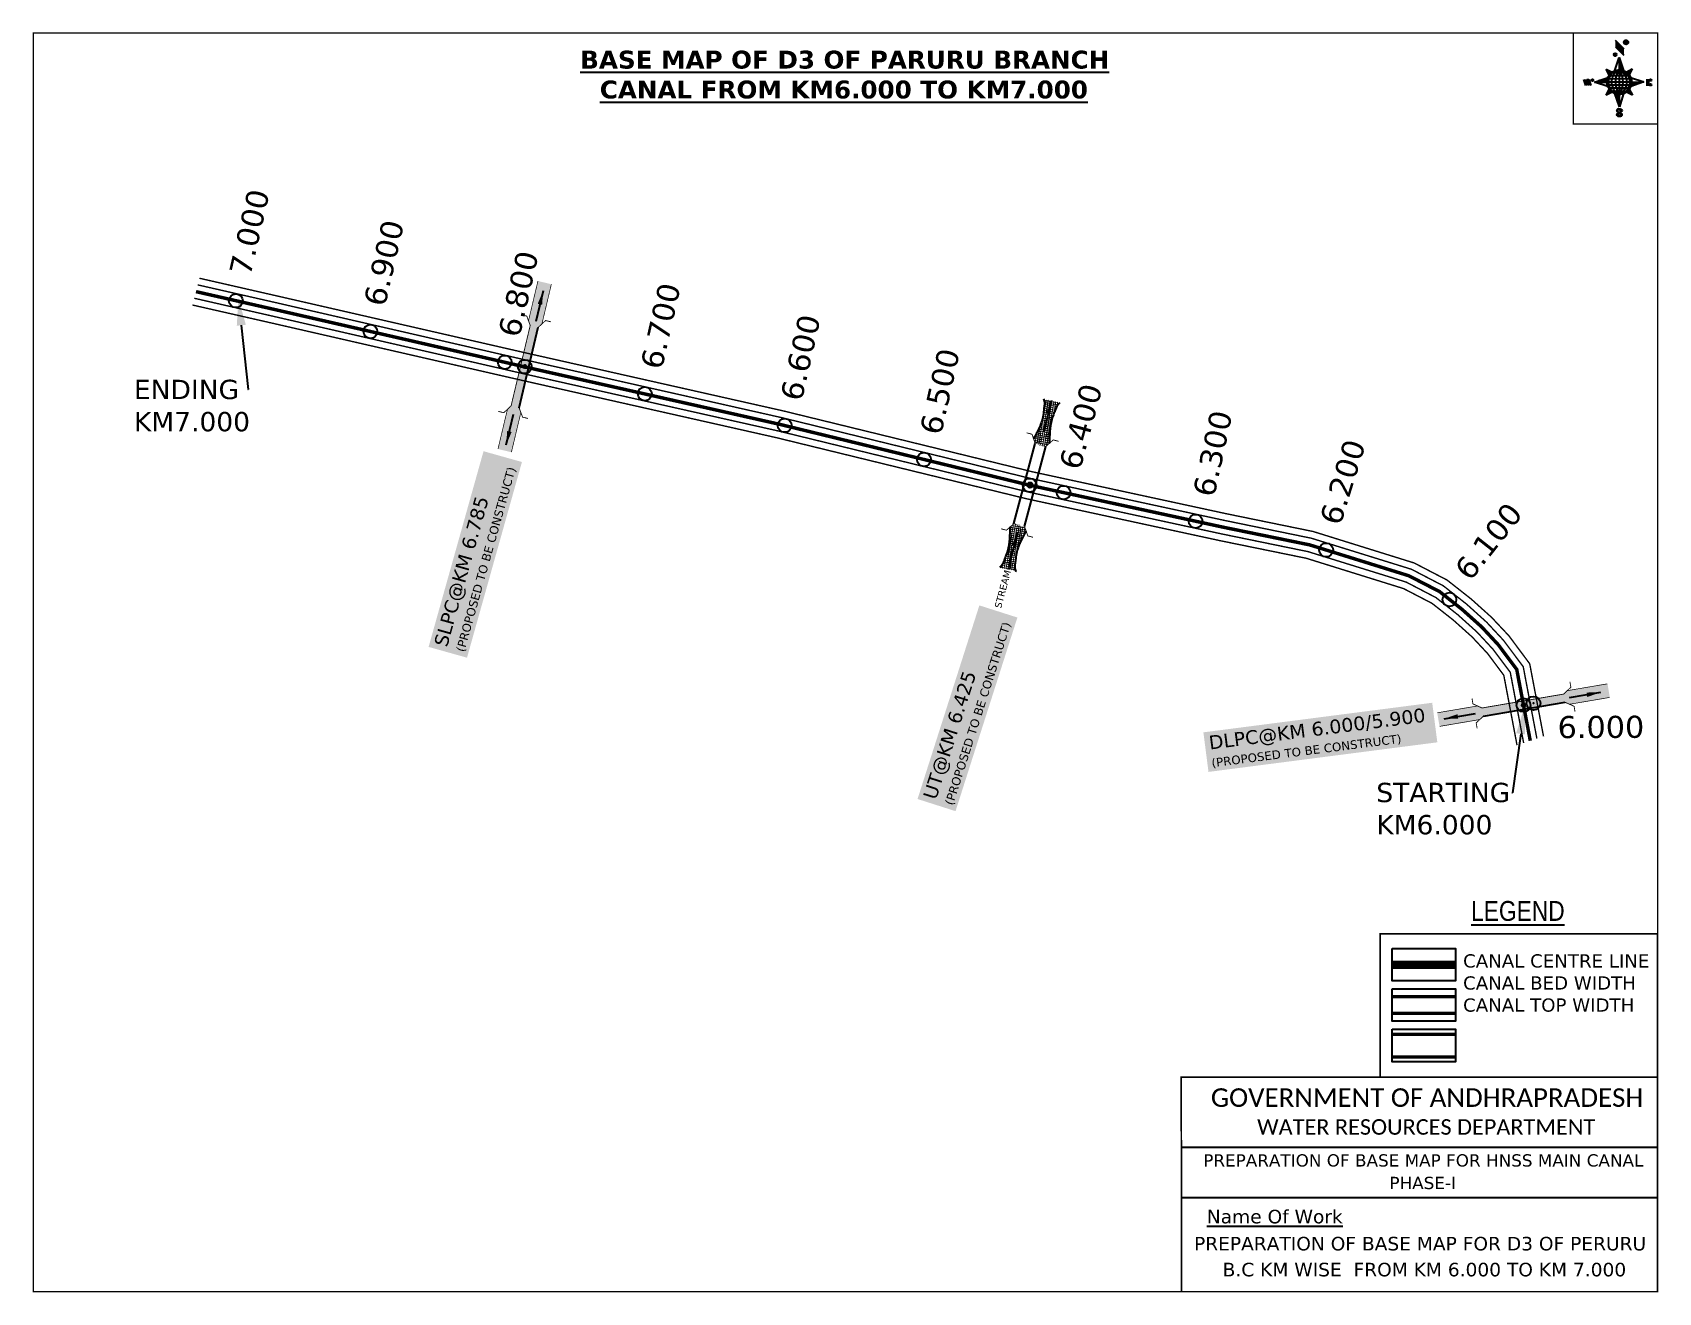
# Model space of a CAD drawing. Header units: inches. Extents: x 733822 to 735001, y 1628264 to 1629177.
import ezdxf
from ezdxf import colors
from ezdxf.entities.mleader import LeaderData, LeaderLine
from ezdxf.enums import TextEntityAlignment as Align
from ezdxf.math import Vec2, Vec3

# ---------------------------------------------------------------- set-up
doc = ezdxf.new("R2010")
doc.units = ezdxf.units.IN
doc.header["$MEASUREMENT"] = 0
doc.header["$PDMODE"] = 32
doc.header["$PDSIZE"] = 10
doc.linetypes.add('ACAD_ISO02W100', pattern=[15, 12, -3])
doc.linetypes.add('HIDDEN2', pattern=[0.1875, 0.125, -0.0625])
for name, color, linetype in [('AQUADUCT', 1, 'Continuous'), ('bord', 1, 'Continuous'), ('CANAL1', 1, 'Continuous'), ('CSMark', 72, 'Continuous'), ('DCBMS', 232, 'Continuous'), ('PAGE', 7, 'Continuous'), ('STRUCTURE', 5, 'Continuous'), ('TEXT', 7, 'Continuous'), ('ZZZZZZZ', 50, 'Continuous')]:
    doc.layers.add(name, color=color, linetype=linetype)
doc.styles.add('ARIALN', font='ARIALN_1.TTF')
doc.styles.get("Standard").update_dxf_attribs({"font": 'verdana_0.ttf'})
doc.dimstyles.get("Standard").update_dxf_attribs({"dimtxt": 0.18, "dimasz": 0.18, "dimexe": 0.18, "dimexo": 0.0625, "dimgap": 0.09, "dimtad": 0, "dimtih": 1, "dimtoh": 1, "dimdec": 4, "dimzin": 0, "dimdsep": 46, "dimtxsty": 'Standard', "dimcen": 0.09, "dimadec": 0, "dimazin": 0, "dimtfac": 1, "dimtdec": 4, "dimtofl": 0, "dimtmove": 0, "dimatfit": 3, "dimfxl": 0, "dimtolj": 1, "dimtzin": 0, "dimarcsym": 0})
pattern_1 = [(267.297113149, (-8720374.938, 50637915.138), (10.5367255337, -0.497431438), [])]
pattern_2 = [(357.297113149, (-8720374.938, 50637915.138), (0.497431438, 10.5367255337), [])]

# ---------------------------------------------------------------- blocks, each defined once
blk = doc.blocks.new('*X17')
at = {"color": 0, "linetype": 'Continuous'}
for p, q in [((6321.6, 240.5), (6322.3, 241.2)), ((6321.6, 240.3), (6322.3, 241)), ((6321.6, 240.1), (6322.3, 240.8)), ((6321.6, 239.9), (6322.4, 240.7)), ((6321.6, 239.8), (6322.4, 240.6)), ((6321.6, 239.6), (6322.5, 240.5)), ((6321.6, 239.4), (6322.5, 240.3)), ((6321.6, 239.2), (6322.6, 240.2)), ((6321.7, 239.1), (6322.6, 240.1)), ((6321.8, 240.8), (6322.4, 241.4)), ((6321.8, 239), (6322.7, 240)), ((6321.8, 239), (6322.8, 239.9)), ((6321.9, 238.9), (6322.9, 239.8)), ((6322, 238.8), (6323, 239.7)), ((6322.1, 241.3), (6322.4, 241.6)), ((6322.1, 238.7), (6323.1, 239.6)), ((6322.2, 238.6), (6323.1, 239.6)), ((6322.3, 238.5), (6323.2, 239.5)), ((6322.4, 238.5), (6323.3, 239.4)), ((6322.5, 238.4), (6323.4, 239.3)), ((6322.7, 238.4), (6323.6, 239.3)), ((6322.8, 238.3), (6323.7, 239.2)), ((6322.9, 238.3), (6323.8, 239.1)), ((6323.1, 238.2), (6323.9, 239.1)), ((6323.2, 238.2), (6324, 239)), ((6323.3, 238.2), (6324.2, 239)), ((6323.5, 238.1), (6324.3, 238.9)), ((6323.7, 238.1), (6324.4, 238.9)), ((6323.8, 238.1), (6324.6, 238.8)), ((6324.1, 238.2), (6324.7, 238.8)), ((6324.3, 238.3), (6324.9, 238.8)), ((6324.6, 238.3), (6325.1, 238.8)), ((6324.8, 238.4), (6325.2, 238.8)), ((6325.1, 238.5), (6325.4, 238.8)), ((6325.4, 238.6), (6325.6, 238.8))]:
    blk.add_line(p, q, dxfattribs=at)
blk = doc.blocks.new('*X16')
at = {"color": 0, "linetype": 'Continuous'}
for p, q in [((6324.4, 240.3), (6324.5, 240.4)), ((6324.6, 240.3), (6324.8, 240.5)), ((6324.7, 240.2), (6325, 240.5)), ((6324.8, 240.2), (6325.2, 240.6)), ((6325, 240.1), (6325.5, 240.6)), ((6325.1, 240.1), (6325.6, 240.6)), ((6325.2, 240), (6325.8, 240.6)), ((6325.3, 240), (6326, 240.6)), ((6325.4, 239.9), (6326.1, 240.6)), ((6325.5, 239.8), (6326.2, 240.5)), ((6325.6, 239.8), (6326.3, 240.5)), ((6325.7, 239.7), (6326.5, 240.4)), ((6325.9, 239.6), (6326.6, 240.3)), ((6326, 239.5), (6326.7, 240.3)), ((6326, 239.4), (6326.8, 240.2)), ((6326.1, 239.3), (6327, 240.2)), ((6326.2, 239.3), (6327.1, 240.1)), ((6326.3, 239.2), (6327.1, 240)), ((6326.4, 239.1), (6327.2, 239.9)), ((6326.5, 239), (6327.3, 239.8)), ((6326.5, 238.9), (6327.4, 239.7)), ((6326.6, 238.8), (6327.5, 239.6)), ((6326.7, 238.7), (6327.5, 239.5)), ((6326.8, 238.6), (6327.6, 239.4)), ((6326.8, 238.5), (6327.7, 239.3)), ((6326.8, 236.5), (6327.4, 237)), ((6326.9, 238.3), (6327.8, 239.2)), ((6326.9, 238.2), (6327.9, 239.1)), ((6326.9, 236.8), (6327.6, 237.4)), ((6327, 238.1), (6327.8, 239)), ((6327, 237.9), (6327.8, 238.8)), ((6327, 237.8), (6327.8, 238.6)), ((6327, 237.6), (6327.8, 238.4)), ((6327, 237.4), (6327.8, 238.2)), ((6327, 237.3), (6327.8, 238)), ((6327, 237.1), (6327.8, 237.9))]:
    blk.add_line(p, q, dxfattribs=at)
blk = doc.blocks.new('H')
at = {"layer": 'bord', "extrusion": (0.000427885, 0.004792, 0.999988)}
h = blk.add_hatch(dxfattribs=at)
h.set_pattern_fill('LINE', color=8, scale=84.387686, angle=-2.7029, style=0)
h.set_pattern_definition(pattern_2)
h.paths.add_polyline_path([(-492, 786, -0.090992), (-448, 775), (-486, 912)])
h = blk.add_hatch(dxfattribs=at)
h.set_pattern_fill('LINE', color=8, scale=84.387686, angle=-92.7029, style=0)
h.set_pattern_definition(pattern_1)
h.paths.add_polyline_path([(-625, 665, -0.090992), (-615, 710), (-751, 671)])
h = blk.add_hatch(dxfattribs=at)
h.set_pattern_fill('LINE', color=8, scale=84.387686, angle=-2.7029, style=0)
h.set_pattern_definition(pattern_2)
h.paths.add_polyline_path([(-504, 533, -0.090992), (-549, 543), (-510, 406)])
h = blk.add_hatch(dxfattribs=at)
h.set_pattern_fill('LINE', color=8, scale=84.387686, angle=-92.7029, style=0)
h.set_pattern_definition(pattern_1)
h.paths.add_polyline_path([(-246, 647), (-372, 653, -0.090992), (-382, 609)])
for p, q in [((-519, 1020, -1217), (-435, 927, -1216)), ((-516, 1087, -1217), (-432, 994, -1217)), ((-538, 774, -1216), (-487, 906, -1216)), ((-487, 906, -1216), (-493, 780, -1216)), ((-487, 906, -1216), (-448, 769, -1216)), ((-865, 701, -1215), (-847, 638, -1215)), ((-847, 700, -1215), (-829, 637, -1215)), ((-829, 699, -1215), (-811, 636, -1215)), ((-829, 699, -1215), (-811, 698, -1215)), ((-811, 698, -1215), (-794, 635, -1215)), ((-752, 665, -1215), (-615, 704, -1215)), ((-627, 794, -1216), (-567, 760, -1216)), ((-627, 794, -1216), (-584, 747, -1215)), ((-599, 731, -1215), (-627, 794, -1216)), ((-421, 753, -1216), (-359, 781, -1216)), ((-359, 781, -1216), (-405, 739, -1216)), ((-359, 781, -1216), (-392, 721, -1215)), ((-379, 693, -1215), (-246, 641, -1215)), ((-752, 665, -1215), (-625, 659, -1215)), ((-619, 614, -1215), (-752, 665, -1215)), ((-639, 526, -1214), (-606, 585, -1215)), ((-639, 526, -1214), (-593, 568, -1215)), ((-577, 553, -1215), (-639, 526, -1214)), ((-511, 400, -1214), (-549, 537, -1214)), ((-460, 533, -1215), (-511, 400, -1214)), ((-505, 527, -1214), (-511, 400, -1214)), ((-371, 513, -1214), (-431, 546, -1215)), ((-371, 513, -1214), (-414, 560, -1215)), ((-399, 576, -1215), (-371, 513, -1214)), ((-246, 641, -1215), (-383, 603, -1215)), ((-373, 647, -1215), (-246, 641, -1215)), ((-213, 669, -1215), (-217, 601, -1215)), ((-197, 600, -1215), (-194, 668, -1215))]:
    blk.add_line(p, q, dxfattribs=at)
at = {"layer": 'bord', "color": 8, "linetype": 'ByBlock', "extrusion": (0.000427885, 0.004792, 0.999988)}
for p, q in [((-375, 679, -1215), (-620, 691, -1215)), ((-386, 711, -1215), (-605, 722, -1215)), ((-411, 744, -1216), (-578, 752, -1216)), ((-493, 780, -1216), (-505, 527, -1214)), ((-373, 647, -1215), (-625, 659, -1215)), ((-378, 616, -1215), (-623, 628, -1215)), ((-392, 585, -1215), (-611, 595, -1215)), ((-420, 555, -1215), (-587, 562, -1215))]:
    blk.add_line(p, q, dxfattribs=at)
at = {"layer": 'bord', "extrusion": (0.000427885, 0.004792, 0.999988), "elevation": -1212}
for points, const_width in [([(-522, 960), (-516, 1093)], 1.61), ([(-434, 933), (-428, 1066)], 1.61), ([(-870, 707), (-846, 706)], 0.642), ([(-829, 643), (-821, 678)], 0.642), ([(-793, 641), (-782, 694)], 0.642), ([(-829, 643), (-855, 644)], 0.642), ([(-811, 642), (-784, 641)], 0.642), ([(-177, 605), (-226, 607)], 0.706), ([(-223, 676), (-174, 673)], 0.706), ([(-195, 645), (-185, 644)], 0.706)]:
    blk.add_lwpolyline(points, dxfattribs=dict(at, const_width=const_width))
for points, const_width in [([(-414, 1073, 1), (-398, 1058, 1)], 22.3), ([(-530, 950, 1), (-520, 939, 1)], 14.8), ([(-776, 697, 1), (-769, 690, 1)], 8.9), ([(-180, 618, 1), (-173, 611, 1)], 9.79), ([(-178, 667, 1), (-171, 660, 1)], 9.79), ([(-490, 362, 1), (-498, 369, 1)], 11.1), ([(-525, 322, 1), (-533, 329, 1)], 11.1)]:
    blk.add_lwpolyline(points, format="xyb", close=True, dxfattribs=dict(at, const_width=const_width))
for points in [[(-537, 317), (-531, 310), (-520, 307), (-505, 307), (-494, 310), (-486, 318), (-487, 326), (-491, 333), (-494, 336), (-503, 341), (-522, 347), (-530, 352), (-534, 355), (-537, 363), (-537, 373), (-530, 381), (-520, 384), (-504, 384), (-493, 380), (-487, 373)], [(-522, 348), (-526, 354), (-528, 361), (-528, 371), (-526, 375), (-521, 381), (-515, 384)], [(-505, 307), (-499, 312), (-497, 319), (-497, 327), (-501, 335), (-509, 343)]]:
    blk.add_lwpolyline(points, dxfattribs=at)
at = {"layer": 'bord', "extrusion": (0.000427885, 0.004792, 0.999988)}
for centre, radius in [((-406, 1065, -1212), 22.3), ((-525, 944, -1212), 14.8), ((-773, 694, -1212), 8.9), ((-498, 659, -1212), 127), ((-177, 615, -1212), 9.79), ((-174, 663, -1212), 9.79), ((-494, 365, -1212), 11.1), ((-529, 325, -1212), 11.1)]:
    blk.add_circle(centre, radius, dxfattribs=at)
at = {"layer": 'bord', "color": 8, "linetype": 'ByBlock', "extrusion": (0.000427885, 0.004792, 0.999988)}
for centre, radius, start, end in [((-482, 658, -1212), 128, 94.9254, 259.6691), ((-437, 656, -1212), 141, 113.2864, 241.308), ((-316, 651, -1212), 222, 142.5892, 212.0053), ((-560, 662, -1212), 141, 293.2864, 61.308), ((-681, 668, -1212), 222, 322.5892, 32.0053), ((-515, 660, -1212), 128, 274.9254, 79.6691)]:
    blk.add_arc(centre, radius, start, end, dxfattribs=at)
at = {"layer": 'bord', "extrusion": (0.000427885, 0.004792, 0.999988)}
for points in [[(-516, 1093, -1212), (-431, 1000, -1212), (-519, 1026, -1212), (-434, 933, -1212)], [(-864, 707, -1212), (-846, 706, -1212), (-846, 644, -1212), (-829, 643, -1212)], [(-829, 705, -1212), (-811, 704, -1212), (-811, 642, -1212), (-793, 641, -1212)], [(-193, 674, -1212), (-197, 606, -1212), (-213, 675, -1212), (-216, 607, -1212)]]:
    blk.add_solid(points, dxfattribs=at)
at = {"layer": 'bord', "extrusion": (0.000427885, 0.004792, 0.999988), "xscale": 7.977342409717546, "yscale": 7.977342408231451, "zscale": 7.977342408476333, "rotation": 138.0840426661453}
for name, p in [('*X16', (38301, -31929, -1212)), ('*X17', (38314, -31951, -1212))]:
    blk.add_blockref(name, p, dxfattribs=at)
blk = doc.blocks.new('SLB')
at = {"layer": 'STRUCTURE'}
h = blk.add_hatch(dxfattribs=at)
h.set_pattern_fill('DOTS', color=6, scale=20, angle=320.3722, style=0)
h.set_pattern_definition([(320.372247934, (-159.4327, -72.9564), (1.2786241598, 0.5641323054), [0, -1.25])])
h.paths.add_polyline_path([(769699.5, 1706871.1), (769699.5, 1706861.1), (769729.1, 1706861.1), (769732.1, 1706863.1), (769792.1, 1706863.1), (769795.1, 1706861.1), (769824.7, 1706861.1), (769824.7, 1706871.1), (769795.1, 1706871.1), (769792.1, 1706869.1), (769732.1, 1706869.1), (769729.1, 1706871.1)])
at = {"layer": 'STRUCTURE', "color": 6, "linetype": 'ACAD_ISO02W100', "ltscale": 0.5, "const_width": 0.5}
for points in [[(769699.5, 1706871.1), (769729.1, 1706871.1)], [(769795.1, 1706871.1), (769824.7, 1706871.1)], [(769699.5, 1706861.1), (769729.1, 1706861.1)], [(769795.1, 1706861.1), (769824.7, 1706861.1)]]:
    blk.add_lwpolyline(points, dxfattribs=at)
at = {"layer": 'STRUCTURE', "color": 6, "const_width": 0.628}
for points in [[(769726.1, 1706877.1), (769726.1, 1706873.1), (769732.1, 1706869.1), (769792.1, 1706869.1), (769798.1, 1706873.1), (769798.1, 1706877.1)], [(769726.1, 1706855.1), (769726.1, 1706859.1), (769732.1, 1706863.1), (769792.1, 1706863.1), (769798.1, 1706859.1), (769798.1, 1706855.1)]]:
    blk.add_lwpolyline(points, dxfattribs=at)
at = {"layer": 'STRUCTURE', "color": 6}
blk.add_lwpolyline([(769732.1, 1706863.1), (769792.1, 1706863.1)], dxfattribs=at)
blk.add_lwpolyline([(769732.1, 1706863.1), (769792.1, 1706863.1)], dxfattribs=at)
at = {"layer": 'STRUCTURE', "color": 0}
blk.add_circle((769762.1, 1706866.1), 1.24, dxfattribs=at)
for points in [[(769703.8, 1706866), (769726.7, 1706866)], [(769818.6, 1706865.8), (769795.7, 1706865.8)]]:
    blk.add_leader(points, dimstyle='Standard', override={"dimasz": 10, "dimgap": 0.09, "dimtad": 0}, dxfattribs=at)
blk = doc.blocks.new('UT')
at = {"layer": 'STRUCTURE'}
h = blk.add_hatch(dxfattribs=at)
h.set_pattern_fill('DASH', color=150, scale=8, angle=-39.6278, style=0)
h.set_pattern_definition([(320.372247933, (-4370.464, -6260.8811), (1.40800153113, 0.132407282), [1, -1])])
h.paths.add_polyline_path([(765163, 1700681.9), (765165.6, 1700680.6), (765167.2, 1700680.3), (765169.1, 1700680), (765172.4, 1700679.6), (765176.4, 1700679.3), (765179.5, 1700679.5), (765183.1, 1700679.9), (765187.7, 1700680.9), (765188.9, 1700681.2), (765193.1, 1700682.2), (765196.1, 1700680.2), (765196.1, 1700672.2), (765193.1, 1700670.2), (765190.5, 1700670.8), (765188.1, 1700671.3), (765185.5, 1700671.8), (765183.6, 1700672.1), (765181, 1700672.5), (765180.3, 1700672.5), (765178.5, 1700672.6), (765176.7, 1700672.6), (765174.6, 1700672.5), (765172.5, 1700672.3), (765170.4, 1700672), (765168.5, 1700671.7), (765166.1, 1700671.2), (765165, 1700670.8), (765163, 1700669.7)])
h.paths.add_polyline_path([(765259.1, 1700682.2), (765256.1, 1700680.2), (765256.1, 1700672.2), (765259.1, 1700670.2), (765261.9, 1700671), (765264.4, 1700671.6), (765266.4, 1700672), (765269.1, 1700672.5), (765272.7, 1700673), (765276.1, 1700673.1), (765278.6, 1700672.9), (765281.2, 1700672.7), (765283.9, 1700672.3), (765286.4, 1700671.9), (765288, 1700671.3), (765289.2, 1700670.6), (765289.1, 1700682.7), (765287.6, 1700681.8), (765285.7, 1700681.2), (765283, 1700680.7), (765281.2, 1700680.4), (765276.7, 1700679.9), (765272.7, 1700679.9), (765268.7, 1700680.3), (765264.8, 1700681), (765261.2, 1700681.7)])
at = {"layer": 'STRUCTURE', "color": 150, "const_width": 0.628}
for points in [[(765190.1, 1700688.2), (765190.1, 1700684.2), (765196.1, 1700680.2), (765256.1, 1700680.2), (765262.1, 1700684.2), (765262.1, 1700688.2)], [(765190.1, 1700664.2), (765190.1, 1700668.2), (765196.1, 1700672.2), (765256.1, 1700672.2), (765262.1, 1700668.2), (765262.1, 1700664.2)]]:
    blk.add_lwpolyline(points, dxfattribs=at)
at = {"layer": 'STRUCTURE', "color": 150}
for points in [[(765196.1, 1700680.2), (765256.1, 1700680.2)], [(765196.1, 1700672.2), (765256.1, 1700672.2)], [(765196.1, 1700672.2), (765256.1, 1700672.2)]]:
    blk.add_lwpolyline(points, dxfattribs=at)
at = {"layer": 'STRUCTURE', "color": 0}
blk.add_circle((765226.1, 1700676.2), 1.89, dxfattribs=at)
at = {"layer": 'STRUCTURE', "color": 150}
for points in [[(765163, 1700681.9), (765164.4, 1700681.1), (765167.9, 1700680.2), (765171.2, 1700679.8), (765176.1, 1700679.4), (765184.7, 1700680.3), (765193.1, 1700682.2)], [(765289.1, 1700682.7), (765287.8, 1700681.9), (765284.3, 1700680.9), (765280.9, 1700680.4), (765276.1, 1700679.8), (765267.4, 1700680.5), (765259.1, 1700682.2)], [(765163, 1700669.7), (765164.3, 1700670.6), (765167.8, 1700671.6), (765171.2, 1700672.1), (765176, 1700672.6), (765184.7, 1700672), (765193.1, 1700670.2)], [(765289.2, 1700670.6), (765287.8, 1700671.4), (765284.2, 1700672.3), (765280.9, 1700672.7), (765276.1, 1700673.1), (765267.4, 1700672.2), (765259.1, 1700670.2)]]:
    blk.add_spline(points, degree=3, dxfattribs=at)
at = {"layer": 'STRUCTURE', "color": 0}
blk.add_text('STREAM', height=5, dxfattribs=at).set_placement((765148.2, 1700675.8), align=Align.MIDDLE_CENTER)
for points in [[(765190.9, 1700676), (765164.2, 1700675.8)], [(765289.3, 1700676.7), (765265.4, 1700676.4)]]:
    blk.add_leader(points, dimstyle='Standard', override={"dimasz": 10, "dimgap": 0.09, "dimtad": 0}, dxfattribs=at)

msp = doc.modelspace()

# ---------------------------------------------------------------- linework, layer by layer
at = {"layer": 'CANAL1', "color": 5, "const_width": 1}
for points in [[(734912.5, 1628665.4), (734902.6, 1628717.5), (734888.3, 1628736.6), (734876.1, 1628749.7), (734861.6, 1628762.8), (734844.7, 1628776.1), (734821.6, 1628788.1), (734749.1, 1628810.6), (734686.2, 1628823.5), (734546.1, 1628853.8), (734364.8, 1628898.1), (734180.1, 1628939.7), (733998, 1628981.5), (733941.7, 1628994.3)], [(734902.9, 1628662.2), (734893.2, 1628713.4), (734880.6, 1628730.2), (734869.1, 1628742.6), (734855.1, 1628755.2), (734839.3, 1628767.6), (734817.8, 1628778.8), (734746.6, 1628800.9), (734684.2, 1628813.7), (734543.9, 1628844.1), (734362.5, 1628888.4), (734177.8, 1628929.9), (733995.7, 1628971.7), (733939.2, 1628984.6)], [(734902.9, 1628662.2), (734894, 1628709.4)], [(734912.5, 1628665.4), (734903.7, 1628711.6)]]:
    msp.add_lwpolyline(points, dxfattribs=at)
at = {"layer": 'CANAL1', "color": 200, "const_width": 1}
for points in [[(734917.3, 1628667), (734907.3, 1628719.6), (734892.2, 1628739.9), (734879.6, 1628753.3), (734864.8, 1628766.6), (734847.4, 1628780.3), (734823.5, 1628792.7), (734750.3, 1628815.5), (734687.3, 1628828.4), (734547.2, 1628858.7), (734365.9, 1628903), (734181.2, 1628944.6), (733999.1, 1628986.3), (733943, 1628999.1)], [(734898.1, 1628660.6), (734888.5, 1628711.3), (734876.8, 1628727), (734865.6, 1628739), (734851.9, 1628751.3), (734836.5, 1628763.4), (734815.9, 1628774.1), (734745.3, 1628796.1), (734683.1, 1628808.8), (734542.7, 1628839.2), (734361.3, 1628883.5), (734176.7, 1628925.1), (733994.6, 1628966.8), (733937.9, 1628979.7)], [(734898.1, 1628660.6), (734889.1, 1628708.3)], [(734917.3, 1628667), (734908.6, 1628712.7)]]:
    msp.add_lwpolyline(points, dxfattribs=at)
at = {"layer": 'CANAL1', "color": 1, "linetype": 'HIDDEN2', "ltscale": 100, "const_width": 2.5}
for points in [[(734164.3, 1628938.2), (733996.8, 1628976.6), (733940.5, 1628989.4)], [(734569.4, 1628843.7), (734545, 1628849), (734363.6, 1628893.2), (734178.9, 1628934.8), (734164.3, 1628938.2)], [(734902.8, 1628689.7), (734897.9, 1628715.5), (734884.5, 1628733.4), (734872.6, 1628746.2), (734858.3, 1628759), (734842, 1628771.9), (734819.7, 1628783.4), (734747.8, 1628805.8), (734685.2, 1628818.6), (734569.4, 1628843.7)], [(734902.8, 1628689.7), (734898.8, 1628710.5)]]:
    msp.add_lwpolyline(points, dxfattribs=at)
at = {"layer": 'CANAL1', "color": 1, "linetype": 'HIDDEN2', "ltscale": 100}
msp.add_lwpolyline([(734907.7, 1628663.8, 2.5, 2.5, 0), (734902.8, 1628689.7, 0, 0, 0)], format="xyseb", dxfattribs=at)
msp.add_lwpolyline([(734907.7, 1628663.8, 2.5, 2.5, 0), (734902.8, 1628689.7, 0, 0, 0)], format="xyseb", dxfattribs=at)
at = {"layer": 'CANAL1', "color": 1, "linetype": 'HIDDEN2', "ltscale": 100, "const_width": 6, "elevation": -0.4}
msp.add_lwpolyline([(734853.6, 1628501.4), (734807.6, 1628501.4)], dxfattribs=at)
at = {"layer": 'CANAL1', "color": 5, "const_width": 2.4, "elevation": -0.4}
for points in [[(734853.6, 1628478.2), (734807.6, 1628478.2)], [(734853.6, 1628466.2), (734807.6, 1628466.2)]]:
    msp.add_lwpolyline(points, dxfattribs=at)
at = {"layer": 'CANAL1', "color": 200, "const_width": 2.4, "elevation": -0.4}
for points in [[(734853.6, 1628450.9), (734807.6, 1628450.9)], [(734853.6, 1628434.5), (734807.6, 1628434.5)]]:
    msp.add_lwpolyline(points, dxfattribs=at)
at = {"layer": 'PAGE'}
for points, const_width in [([(735000, 1628264.4), (733822.5, 1628264.4), (733822.5, 1629176.8), (735000, 1629176.8)], 1), ([(735000, 1629176.8), (734938.9, 1629176.8), (734938.9, 1629111), (735000, 1629111)], 1), ([(735000, 1628420), (734798.8, 1628420), (734798.8, 1628523.9), (735000, 1628523.9)], 1.2), ([(734654.7, 1628420), (735000, 1628420), (735000, 1628264.4), (734654.9, 1628264.4)], 1.2)]:
    msp.add_lwpolyline(points, close=True, dxfattribs=dict(at, const_width=const_width))
at = {"layer": 'PAGE', "elevation": -0.4}
for points in [[(734807.6, 1628513.2), (734853.6, 1628513.2), (734853.6, 1628489.7), (734807.6, 1628489.7)], [(734807.6, 1628483.9), (734853.6, 1628483.9), (734853.6, 1628460.4), (734807.6, 1628460.4)], [(734807.6, 1628454.6), (734853.6, 1628454.6), (734853.6, 1628431.1), (734807.6, 1628431.1)]]:
    msp.add_lwpolyline(points, close=True, dxfattribs=at)
at = {"layer": 'PAGE'}
for points in [[(734654.8, 1628369.1), (735000, 1628369.1)], [(734654.8, 1628332.7), (735000, 1628332.7)]]:
    msp.add_lwpolyline(points, dxfattribs=at)
at = {"layer": 'STRUCTURE', "color": 3}
for p in [(733969.4, 1628982.8), (734066.9, 1628960.5), (734164.3, 1628938.2), (734265.8, 1628915.3), (734367.2, 1628892.4), (734468.2, 1628867.7), (734569.4, 1628843.7), (734665.1, 1628822.9), (734759.7, 1628802.1), (734849.1, 1628766.2), (734902.8, 1628689.7), (734902.8, 1628689.7)]:
    msp.add_point(p, dxfattribs=at)
at = {"layer": 'ZZZZZZZ'}
for p in [(734178.8, 1628935), (734544.8, 1628849), (734910, 1628691, 3), (734910, 1628691, 3)]:
    msp.add_point(p, dxfattribs=at)

# ---------------------------------------------------------------- block references
at = {"layer": 'AQUADUCT', "color": 1, "xscale": 0.0703495379661093, "yscale": 0.07034953800030053, "zscale": 0.07034953795990817, "rotation": 3.078330607406165}
msp.add_blockref('H', (735009.7, 1629097.3, 85.4), dxfattribs=at)
at = {"layer": 'STRUCTURE', "color": 0}
for name, p, rotation in [('SLB', (2216639.4, 485153.6), 76.62269853909318), ('UT', (2181238.1, 452010.4), 75.0982990520325), ('SLB', (262644.9, -183187.3), 9.665548628029555), ('SLB', (262644.9, -183187.3), 9.665548628029555)]:
    msp.add_blockref(name, p, dxfattribs=dict(at, rotation=rotation))

# ---------------------------------------------------------------- texts
at = {"layer": 'CSMark', "color": 1}
for s, rotation, p in [('7.000', 77.0851, (733972.1, 1629001.9)), ('6.900', 77.0851, (734069.6, 1628979.6)), ('6.800', 77.0851, (734167.1, 1628957.2)), ('6.700', 77.3118, (734270.3, 1628933.9)), ('6.600', 77.3118, (734371.7, 1628911)), ('6.500', 77.3118, (734472.7, 1628886.4)), ('6.400', 74.9166, (734573.6, 1628861.3)), ('6.300', 77.7678, (734670.7, 1628841.4)), ('6.200', 72.7247, (734762.3, 1628821.4)), ('6.100', 51.7666, (734857.9, 1628783.8)), ('6.000', 0.2388, (734927.5, 1628673.7))]:
    msp.add_text(s, height=16, rotation=rotation, dxfattribs=at).set_placement(p, align=Align.MIDDLE_LEFT)
at = {"layer": 'PAGE', "extrusion": (0.000201441, 0.004807, 0.999988), "style": 'ARIALN'}
msp.add_text('%%ULEGEND', height=14.4, rotation=359.9999, dxfattribs=at).set_placement((734898.7, 1628520.9, 7976.1), align=Align.MIDDLE)
at = {"layer": 'PAGE', "extrusion": (0.000201441, 0.004807, 0.999988)}
for s, height, p in [('PREPARATION OF BASE MAP FOR HNSS MAIN CANAL', 8.878, (734670.6, 1628335.6, 7975.2)), ('%%UName Of Work', 9.822, (734673.2, 1628294.4, 7973.9))]:
    msp.add_text(s, height=height, rotation=359.9999, dxfattribs=at).set_placement(p)
for s, height, p in [('PHASE-I', 8.88, (734829.7, 1628323.7, 7975.2)), ('PREPARATION OF BASE MAP FOR D3 OF PERURU', 9.822, (734827.8, 1628279.7, 7974)), (' B.C KM WISE  FROM KM 6.000 TO KM 7.000', 9.822, (734828.8, 1628260.9, 7974))]:
    msp.add_text(s, height=height, rotation=359.9999, dxfattribs=at).set_placement(p, align=Align.MIDDLE_CENTER)
at = {"layer": 'PAGE', "extrusion": (0.000201441, 0.004807, 0.999988), "attachment_point": 1, "text_direction": (1, -1e-06, -0.000201)}
for s, insert, char_height, width in [('CANAL CENTRE LINE CANAL BED WIDTH {\\H2.3741x; }CANAL TOP WIDTH{\\H1.9188x; }', (734859, 1628509, -0.4), 9.6, 168.926), ('\\pi3.5885;{\\fCalibri|b0|i0|c0|p34;\\H1.3333x;GOVERNMENT OF ANDHRAPRADESH\\P\\pi37.073;\\H0.83998x;WATER RESOURCES DEPARTMENT}', (734672.6, 1628411.8, -1.3), 10.059, 321.276)]:
    msp.add_mtext(s, dxfattribs=dict(at, insert=insert, char_height=char_height, width=width))
at = {"layer": 'STRUCTURE', "color": 5, "char_height": 10, "attachment_point": 1, "bg_fill": 1, "box_fill_scale": 1.3, "bg_fill_color": 7, "bg_fill_true_color": 16777215, "bg_fill_transparency": 4390977}
for s, insert, width, rotation in [('SLPC@KM 6.785\\P{\\H0.625x;(PROPOSED TO BE CONSTRUCT)}\\P', (734112.8, 1628733.9), 141.361, 74.3244), ('UT@KM 6.425\\P{\\H0.625x;(PROPOSED TO BE CONSTRUCT)}\\P', (734467.3, 1628623.5), 141.361, 72.2922), ('DLPC@KM 6.000/5.900\\P{\\H0.625x;(PROPOSED TO BE CONSTRUCT)}\\P', (734674.1, 1628667.3), 161.262, 7.3672)]:
    msp.add_mtext(s, dxfattribs=dict(at, insert=insert, width=width, rotation=rotation))
at = {"layer": 'TEXT', "color": 1, "insert": (734211, 1629164.1), "char_height": 13, "width": 395.395, "attachment_point": 1}
msp.add_mtext('\\pi7.9706;{\\fVerdana|b1|i0|c0|p34;\\LBASE MAP OF D3 OF PARURU BRANCH \\P\\pi22.18;CANAL FROM KM6.000 TO KM7.000}', dxfattribs=at)

# ---------------------------------------------------------------- leaders
at = {"layer": 'DCBMS', "color": 5}
ml = msp.add_multileader_mtext('Standard', dxfattribs=at)
ml.set_content('ENDING \\PKM7.000', color=5)
ml.set_leader_properties()
ml.build(insert=Vec2(0, 0))
ml.multileader.update_dxf_attribs({"dogleg_length": 0.36, "arrow_head_size": 20})
ctx = ml.context
ctx.base_point, ctx.char_height, ctx.arrow_head_size, ctx.landing_gap_size, ctx.plane_origin = Vec3(733895.4, 1628918.4), 14, 20, 0.09, Vec3(734823.3, 1629180.6)
notes = []
notes.append((ctx, [(0, (1, 1, 0), (733978.3, 1628918.4), (-1, 0), 0.36, [(0, [(733971.2, 1628984.9)], 0, [])])]))
ctx.mtext.insert, ctx.mtext.width, ctx.mtext.flow_direction = Vec3(733895.5, 1628925.5), 121.426, 5
ml = msp.add_multileader_mtext('Standard', dxfattribs=at)
ml.set_content('STARTING \\PKM6.000', color=5)
ml.set_leader_properties()
ml.build(insert=Vec2(0, 0))
ml.multileader.update_dxf_attribs({"dogleg_length": 0.36, "arrow_head_size": 20})
ctx = ml.context
ctx.base_point, ctx.char_height, ctx.arrow_head_size, ctx.landing_gap_size, ctx.plane_origin = Vec3(734796, 1628626.1), 14, 20, 0.09, Vec3(735798.9, 1628874.7)
notes.append((ctx, [(0, (1, 1, 0), (734894.8, 1628626.1), (-1, 0), 0.36, [(0, [(734903.5, 1628688.6)], 0, [])])]))
ctx.mtext.insert, ctx.mtext.width, ctx.mtext.flow_direction = Vec3(734796.1, 1628633.3), 121.426, 5
for ctx, leaders in notes:
    for number, flags, end, landing, length, lines in leaders:
        leader = LeaderData()
        leader.index, (leader.has_last_leader_line, leader.has_dogleg_vector, leader.attachment_direction) = number, flags
        leader.last_leader_point, leader.dogleg_vector, leader.dogleg_length = Vec3(end), Vec3(landing), length
        for number, points, colour, breaks in lines:
            line = LeaderLine()
            line.index, line.vertices, line.color, line.breaks = number, Vec3.list(points), colors.encode_raw_color(colour), breaks
            leader.lines.append(line)
        ctx.leaders.append(leader)

doc.saveas('drawing.dxf')
